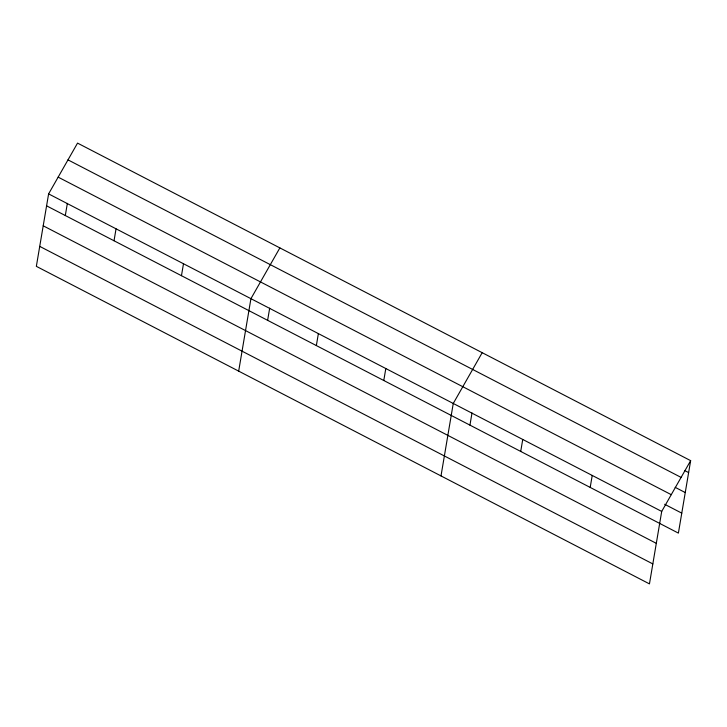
<?xml version="1.0" encoding="UTF-8"?>
<svg xmlns="http://www.w3.org/2000/svg" width="727" height="727" viewBox="0 0 727 727"><rect width="100%" height="100%" fill="white"/><g stroke="black" fill="none" stroke-linecap="round" stroke-linejoin="round"><path stroke-width="1.09" d="M48.609 193.891L36.35 266.346L649.456 583.89L661.706 511.426L690.65 460.654L77.544 143.11L48.609 193.891L661.706 511.426M65.294 215.574L67.357 203.369M114.03 240.764L116.047 228.814M181.468 275.687L183.486 263.747M238.674 371.143L250.933 298.679L279.868 247.898M267.618 320.362L269.681 308.157M316.354 345.552L318.371 333.611M383.792 380.475L385.81 368.534M440.998 475.931L453.257 403.467L482.192 352.686M469.942 425.15L472.005 412.945M520.723 451.394L522.74 439.453M590.206 487.381L592.223 475.44M690.65 460.654L678.391 533.109L46.583 205.832M684.598 470.505L688.633 472.595M67.993 159.867L681.099 477.412M675.183 487.344L685.252 492.561M58.16 177.134L671.257 494.669M664.651 504.274L681.772 513.144M43.211 225.806L656.308 543.342M39.731 246.38L652.837 563.925"/></g></svg>
